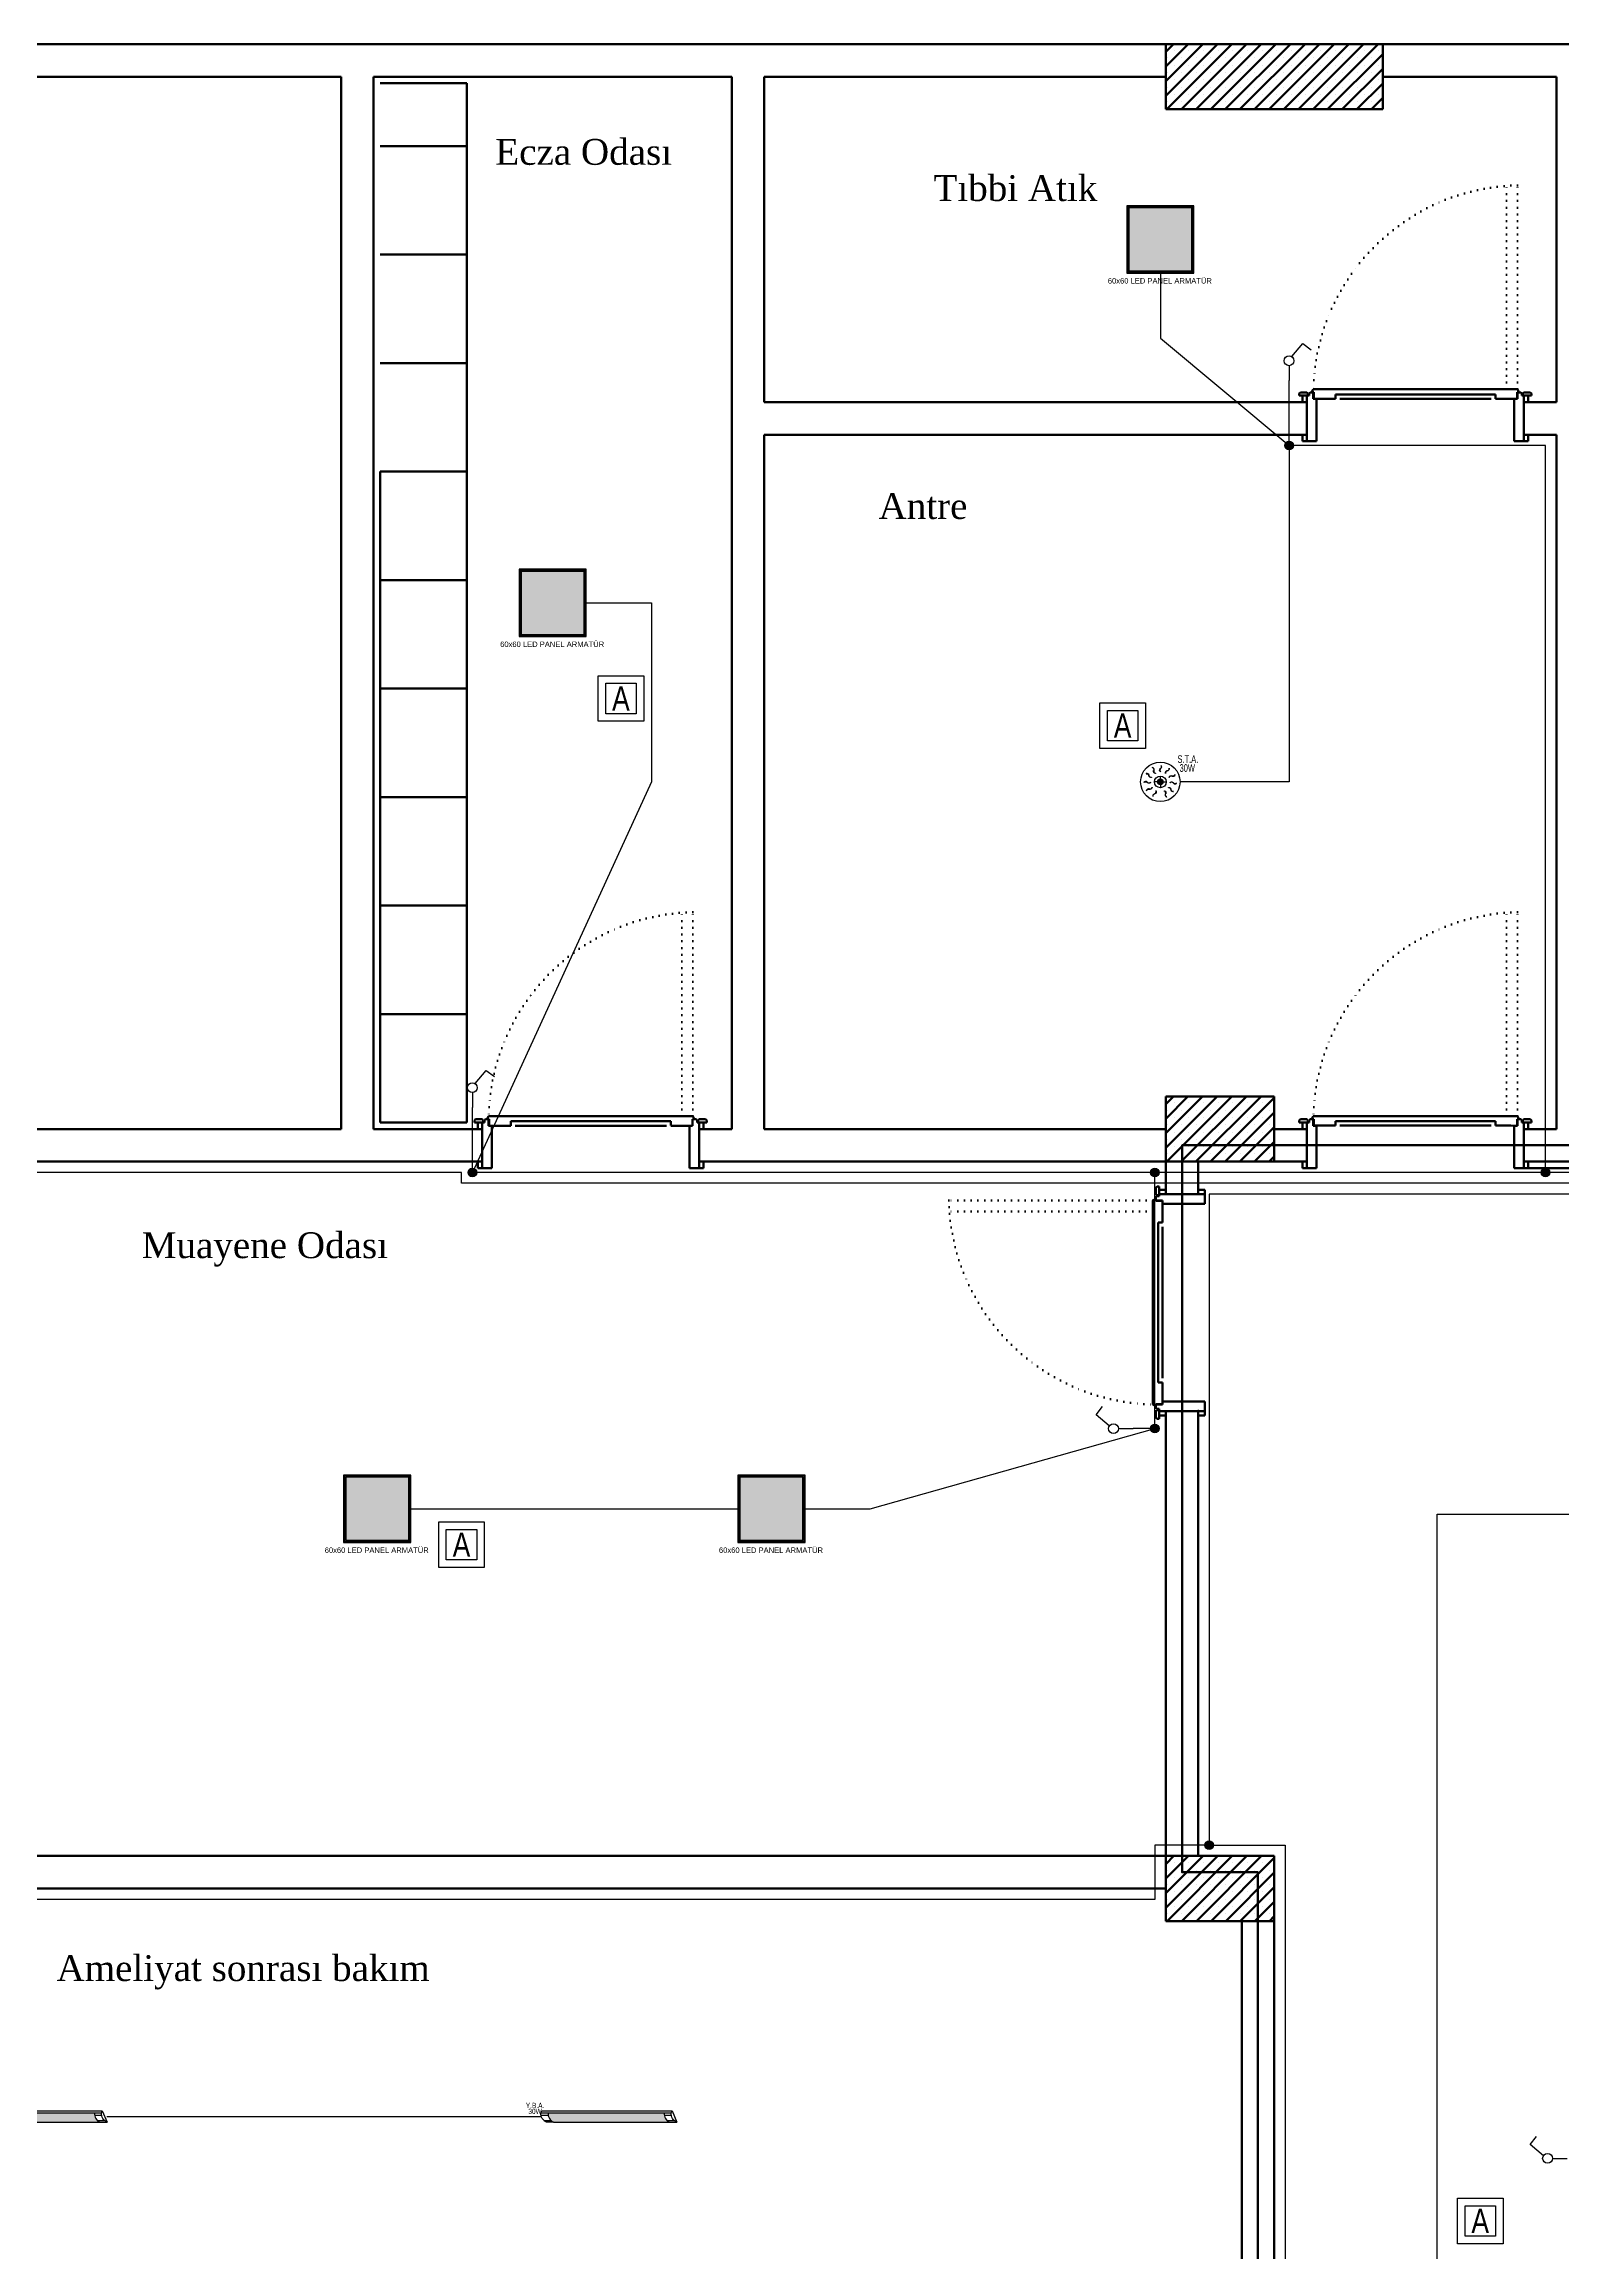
# Model space of a CAD drawing. Header units: millimetres. Extents: x 2046 to 14753, y 2361 to 29276.
# Drawn here: x 3783 to 4482, y 24618 to 25636 of the extents above; entities that cross this region are included whole.
import ezdxf
from ezdxf.enums import TextEntityAlignment as Align

# ---------------------------------------------------------------- set-up
doc = ezdxf.new("R2010")
doc.units = ezdxf.units.MM
doc.linetypes.add('ACAD_ISO07W100', pattern=[3, 0, -3])
for name, color, linetype, lineweight in [('A.O. DUVAR', 7, 'Continuous', 50), ('KOLON HATTI  0.60 mm', 91, 'Continuous', 53), ('MYSEMBOL', 3, 'Continuous', 25)]:
    doc.layers.add(name, color=color, linetype=linetype, lineweight=lineweight)
doc.layers.add('aydınlatma', color=3, linetype='Continuous')
doc.layers.add('MYYAZI', color=3, linetype='Continuous')
doc.styles.add('A.O. MALZEME', font='times.ttf', dxfattribs={"height": 10})
doc.styles.add('MY01', font='ARIALN.TTF', dxfattribs={"height": 10})
doc.styles.get("Standard").update_dxf_attribs({"font": 'arial.ttf'})
doc.styles.add('UNIVCH', font='arial.ttf', dxfattribs={"width": 0.7, "height": 70})

# ---------------------------------------------------------------- blocks, each defined once
blk = doc.blocks.new('SENSÖRLÜ TAVAN ARMATÜR')
at = {"layer": 'aydınlatma'}
h = blk.add_hatch(color=256, dxfattribs=at)
h.set_gradient(color1=(255, 255, 0), color2=(241, 235, 31), tint=1)
h.paths.add_polyline_path([(1.2, 0, 1), (-1.2, 0, 1)])
for points in [[(-6.1, -0.1, 0.414214), (-7.6, -0.2), (-7.6, -0.3, -0.414214), (-6.1, -0.2, 0.414214), (-4.6, -0.2), (-4.5, -0.3, -0.414214), (-6, -0.3)], [(-5.2, 3, 0.414214), (-6.5, 3.8), (-6.6, 3.7, -0.414214), (-5.3, 3, 0.414214), (-4, 2.2), (-4, 2.1, -0.414214), (-5.3, 2.9)], [(-2.9, 5.3, 0.414214), (-3.7, 6.6), (-3.7, 6.6, -0.414214), (-3, 5.3, 0.414214), (-2.3, 4), (-2.3, 3.9, -0.414214), (-3.1, 5.2)], [(0.2, 6.1, 0.414214), (0.3, 7.6), (0.2, 7.6, -0.414214), (0.1, 6.1, 0.414214), (0.1, 4.6), (0, 4.6, -0.414214), (0, 6.1)], [(3.3, 5.1, 0.414214), (4.1, 6.3), (4, 6.4, -0.414214), (3.2, 5.1, 0.414214), (2.4, 3.8), (2.4, 3.9, -0.414214), (3.2, 5.2)], [(5.5, 2.6, 0.414214), (6.8, 3.3), (6.8, 3.4, -0.414214), (5.4, 2.7, 0.414214), (4.1, 2), (4, 2.1, -0.414214), (5.4, 2.8)], [(-5.1, -3.2, 0.414214), (-6.4, -4), (-6.3, -4.1, -0.414214), (-5.1, -3.3, 0.414214), (-3.8, -2.5), (-3.8, -2.6, -0.414214), (-5, -3.4)], [(-3.3, -6.8, -0.414214), (-2.6, -5.4, 0.414214), (-2, -4.1), (-1.9, -4.1, -0.414214), (-2.6, -5.5)], [(2.3, -5.6, 0.414214), (2.9, -7), (3, -6.9, -0.414214), (2.4, -5.6, 0.414214), (1.8, -4.2), (1.9, -4.1, -0.414214), (2.5, -5.5)], [(4.9, -3.6, 0.414214), (6.1, -4.5), (6.1, -4.4, -0.414214), (4.9, -3.5, 0.414214), (3.7, -2.7), (3.8, -2.6, -0.414214), (5, -3.4)], [(6, -0.6, 0.414214), (7.5, -0.7), (7.5, -0.6, -0.414214), (6, -0.5, 0.414214), (4.5, -0.4), (4.5, -0.3, -0.414214), (6, -0.4)]]:
    blk.add_lwpolyline(points, format="xyb", dxfattribs=at)
for points in [[(-1.3, 0), (-2.7, 0)], [(0, 1.3), (0, 2.7)], [(1.3, 0), (2.7, 0)], [(0, -1.3), (0, -2.7)]]:
    blk.add_lwpolyline(points, dxfattribs=at)
for radius in [9.08, 2.71, 1.28, 1.32, 1.25]:
    blk.add_circle((0, 0), radius, dxfattribs=at)
at = {"layer": 'aydınlatma', "style": 'UNIVCH', "width": 0.7}
for s, p in [('S.T.A.', (12.7, 10.5)), ('30W', (12.4, 6.4))]:
    blk.add_text(s, height=3.53, dxfattribs=at).set_placement(p, align=Align.MIDDLE_CENTER)
blk = doc.blocks.new('YATAY BANT ARMATÜR')
at = {"layer": 'aydınlatma'}
h = blk.add_hatch(color=256, dxfattribs=at)
h.set_gradient(color1=(255, 255, 255), tint=1)
h.paths.add_polyline_path([(-27.1, -0.9, 0.31552), (-24.6, -5.2), (28.9, -5.2, -0.31552), (26.4, -0.9)])
for p, q in [((-30.4, -0.9), (29.6, -0.9)), ((-30.3, -1.9), (-27.1, -1.9)), ((-29.1, -4.4), (-25.8, -4.4)), ((-24.6, -5.2), (32.2, -5.2)), ((26.4, -1.9), (29.7, -1.9)), ((27.7, -4.4), (30.9, -4.4))]:
    blk.add_line(p, q, dxfattribs=at)
blk.add_lwpolyline([(-27.1, -0.9, 0.31552), (-24.6, -5.2), (-27.8, -5.2, -0.31552), (-30.4, -0.9), (-30, 0), (30, 0)], format="xyb", dxfattribs=at)
blk.add_lwpolyline([(30, 0), (32.2, -5.2, -0.31552), (29.6, -0.9)], format="xyb", close=True, dxfattribs=at)
blk.add_arc((30.7, -1.3), 4.32, 175.5212, 245.5674, dxfattribs=at)
at = {"layer": 'aydınlatma', "style": 'UNIVCH', "width": 0.7}
for s, p in [('Y.B.A.', (-33.1, 2.5)), ('30W', (-33.1, -0.2))]:
    blk.add_text(s, height=2.47, dxfattribs=at).set_placement(p, align=Align.MIDDLE_CENTER)
blk = doc.blocks.new('*U28')
at = {"layer": 'aydınlatma'}
for p, q in [((1.9, 17), (9.8, 26.3)), ((9.8, 26.3), (15.7, 21.9)), ((0, 10.5), (0, 0))]:
    blk.add_line(p, q, dxfattribs=at)
blk.add_circle((0, 14), 3.5, dxfattribs=at)
blk = doc.blocks.new('buat aydınlatma')
at = {"layer": 'aydınlatma'}
h = blk.add_hatch(color=256, dxfattribs=at)
h.set_gradient(color1=(0, 255, 0), color2=(255, 255, 0), tint=1)
edge = h.paths.add_edge_path()
edge.add_arc((0, 0), 2, 0, 360)
blk.add_circle((0, 0), 2, dxfattribs=at)
blk = doc.blocks.new('*U29')
at = {"layer": 'aydınlatma'}
for p, q in [((1.9, 17), (9.8, 26.3)), ((9.8, 26.3), (15.7, 21.9)), ((0, 10.5), (0, 0))]:
    blk.add_line(p, q, dxfattribs=at)
blk.add_circle((0, 14), 3.5, dxfattribs=at)
blk = doc.blocks.new('*U32')
at = {"layer": 'aydınlatma'}
for p, q in [((1.9, 17), (9.8, 26.3)), ((9.8, 26.3), (15.7, 21.9)), ((0, 10.5), (0, 0))]:
    blk.add_line(p, q, dxfattribs=at)
blk.add_circle((0, 14), 3.5, dxfattribs=at)
blk = doc.blocks.new('*U35')
at = {"layer": 'aydınlatma'}
for p, q in [((1.9, 17), (9.8, 26.3)), ((9.8, 26.3), (15.7, 21.9)), ((0, 10.5), (0, 0))]:
    blk.add_line(p, q, dxfattribs=at)
blk.add_circle((0, 14), 3.5, dxfattribs=at)
blk = doc.blocks.new('KİT3050')
at = {"layer": 'MYSEMBOL', "color": 4}
blk.add_lwpolyline([(-10.5, 10.5), (10.5, 10.5), (10.5, -10.5), (-10.5, -10.5), (-10.5, 10.5)], dxfattribs=at)
blk.add_lwpolyline([(-7, 7), (7, 7), (7, -7), (-7, -7)], close=True, dxfattribs=at)
at = {"layer": 'MYYAZI', "color": 1, "style": 'MY01', "width": 0.95}
blk.add_text('A', height=11.2, dxfattribs=at).set_placement((0, 0, -98439.4), align=Align.MIDDLE_CENTER)

msp = doc.modelspace()

# ---------------------------------------------------------------- hatches: boundary and pattern name
at = {"layer": 'aydınlatma'}
h = msp.add_hatch(color=256, dxfattribs=at)
h.set_gradient(color1=(255, 255, 255))
h.paths.add_polyline_path([(4282.96, 25531.358), (4311.96, 25531.358), (4311.96, 25560.358), (4282.96, 25560.358)])
h = msp.add_hatch(color=256, dxfattribs=at)
h.set_gradient(color1=(255, 255, 255))
h.paths.add_polyline_path([(4002.96, 25363.858), (4031.96, 25363.858), (4031.96, 25392.858), (4002.96, 25392.858)])
h = msp.add_hatch(color=256, dxfattribs=at)
h.set_gradient(color1=(255, 255, 255))
h.paths.add_polyline_path([(3922.12, 24946.358), (3951.12, 24946.358), (3951.12, 24975.358), (3922.12, 24975.358)])
h = msp.add_hatch(color=256, dxfattribs=at)
h.set_gradient(color1=(255, 255, 255))
h.paths.add_polyline_path([(4103.78, 24946.358), (4132.78, 24946.358), (4132.78, 24975.358), (4103.78, 24975.358)])

# ---------------------------------------------------------------- linework, layer by layer
at = {"layer": 'A.O. DUVAR'}
for p, q in [((3769.96, 25635.858), (4299.96, 25635.858)), ((4299.96, 25635.858), (4399.96, 25635.858)), ((4299.96, 25605.858), (4299.96, 25635.858)), ((4299.96, 25635.858), (4299.96, 25620.858)), ((4399.96, 25635.858), (4399.96, 25605.858)), ((4399.96, 25620.858), (4399.96, 25635.858)), ((4399.96, 25635.858), (4544.96, 25635.858)), ((3919.96, 25620.858), (3769.96, 25620.858)), ((3919.96, 25135.858), (3919.96, 25620.858)), ((4099.96, 25620.858), (3934.96, 25620.858)), ((3934.96, 25620.858), (3934.96, 25135.858)), ((4099.96, 25135.858), (4099.96, 25620.858)), ((4299.96, 25620.858), (4114.96, 25620.858)), ((4114.96, 25620.858), (4114.96, 25470.858)), ((4479.96, 25620.858), (4399.96, 25620.858)), ((4479.96, 25470.857), (4479.96, 25620.858)), ((4399.96, 25605.858), (4299.96, 25605.858)), ((4114.96, 25470.858), (4364.96, 25470.857)), ((4361.479, 25474.857), (4361.979, 25475.357)), ((4361.479, 25473.907), (4361.479, 25474.857)), ((4365.479, 25473.907), (4361.479, 25473.907)), ((4361.979, 25475.357), (4364.979, 25475.357)), ((4364.956, 25473.857), (4362.956, 25473.857)), ((4362.956, 25473.857), (4362.956, 25470.857)), ((4362.956, 25470.857), (4364.956, 25470.857)), ((4364.956, 25473.857), (4364.956, 25470.857)), ((4365.979, 25473.857), (4364.956, 25473.857)), ((4364.956, 25470.857), (4364.956, 25455.857)), ((4364.96, 25470.857), (4364.96, 25455.857)), ((4364.979, 25475.357), (4365.479, 25474.857)), ((4365.479, 25474.857), (4365.479, 25473.907)), ((4366.479, 25475.357), (4365.979, 25474.857)), ((4365.979, 25474.857), (4365.979, 25473.857)), ((4367.956, 25475.357), (4366.479, 25475.357)), ((4367.456, 25475.919), (4367.956, 25476.785)), ((4367.456, 25475.419), (4367.456, 25475.919)), ((4367.456, 25475.419), (4368.141, 25475.418)), ((4367.956, 25476.785), (4462.008, 25476.785)), ((4367.956, 25472.357), (4367.956, 25475.357)), ((4369.456, 25472.357), (4367.956, 25472.357)), ((4368.141, 25475.418), (4368.141, 25472.419)), ((4378.141, 25472.419), (4368.141, 25472.419)), ((4369.456, 25452.857), (4369.456, 25472.357)), ((4451.956, 25474.419), (4378.141, 25474.419)), ((4378.141, 25472.419), (4378.141, 25474.419)), ((4449.956, 25472.419), (4380.141, 25472.419)), ((4451.956, 25472.423), (4451.956, 25474.419)), ((4458.956, 25472.419), (4451.956, 25472.419)), ((4461.883, 25472.418), (4458.956, 25472.419)), ((4460.456, 25452.857), (4460.456, 25472.357)), ((4460.456, 25472.357), (4461.956, 25472.357)), ((4462.508, 25475.419), (4461.883, 25475.419)), ((4461.883, 25472.418), (4461.883, 25475.419)), ((4461.956, 25475.357), (4463.508, 25475.357)), ((4461.956, 25472.357), (4461.956, 25475.357)), ((4462.008, 25476.785), (4462.508, 25475.919)), ((4462.508, 25475.919), (4462.508, 25475.419)), ((4463.508, 25475.357), (4464.008, 25474.857)), ((4464.008, 25474.857), (4464.008, 25473.857)), ((4464.008, 25473.857), (4464.956, 25473.857)), ((4464.934, 25475.357), (4464.434, 25474.857)), ((4464.434, 25474.857), (4464.434, 25473.907)), ((4464.434, 25473.907), (4468.434, 25473.907)), ((4467.934, 25475.357), (4464.934, 25475.357)), ((4464.956, 25473.857), (4466.956, 25473.857)), ((4464.956, 25473.857), (4464.956, 25470.857)), ((4464.956, 25470.857), (4464.956, 25455.857)), ((4466.956, 25470.857), (4464.956, 25470.857)), ((4464.96, 25470.857), (4479.96, 25470.857)), ((4464.96, 25455.857), (4464.96, 25470.857)), ((4466.956, 25473.857), (4466.956, 25470.857)), ((4468.434, 25474.857), (4467.934, 25475.357)), ((4468.434, 25473.907), (4468.434, 25474.857)), ((4364.96, 25455.857), (4114.96, 25455.858)), ((4114.96, 25455.858), (4114.96, 25135.858)), ((4362.956, 25452.857), (4362.956, 25455.857)), ((4362.956, 25455.857), (4364.956, 25455.857)), ((4364.956, 25452.857), (4362.956, 25452.857)), ((4364.956, 25455.857), (4364.956, 25452.857)), ((4364.956, 25452.857), (4369.456, 25452.857)), ((4464.956, 25452.857), (4460.456, 25452.857)), ((4466.956, 25455.857), (4464.956, 25455.857)), ((4464.956, 25455.857), (4464.956, 25452.857)), ((4464.956, 25452.857), (4466.956, 25452.857)), ((4479.96, 25455.857), (4464.96, 25455.857)), ((4466.956, 25452.857), (4466.956, 25455.857)), ((4479.959, 25135.86), (4479.96, 25455.857)), ((3987.46, 25140.92), (3987.96, 25141.786)), ((3987.96, 25141.786), (4082.013, 25141.786)), ((4082.013, 25141.786), (4082.513, 25140.92)), ((4299.96, 25120.858), (4299.96, 25150.858)), ((4299.96, 25150.858), (4349.96, 25150.858)), ((4349.96, 25150.858), (4349.96, 25120.858)), ((4367.456, 25140.922), (4367.956, 25141.788)), ((4367.956, 25141.788), (4462.008, 25141.788)), ((4462.008, 25141.788), (4462.508, 25140.922)), ((3769.96, 25135.858), (3919.96, 25135.858)), ((3934.96, 25135.858), (3984.96, 25135.858)), ((3981.483, 25139.858), (3981.983, 25140.358)), ((3981.483, 25138.908), (3981.483, 25139.858)), ((3985.483, 25138.908), (3981.483, 25138.908)), ((3981.983, 25140.358), (3984.983, 25140.358)), ((3984.96, 25138.858), (3982.96, 25138.858)), ((3982.96, 25138.858), (3982.96, 25135.858)), ((3982.96, 25135.858), (3984.96, 25135.858)), ((3984.96, 25138.858), (3984.96, 25135.858)), ((3985.983, 25138.858), (3984.96, 25138.858)), ((3984.96, 25135.858), (3984.96, 25120.858)), ((3984.96, 25135.858), (3984.96, 25120.858)), ((3984.983, 25140.358), (3985.483, 25139.858)), ((3985.483, 25139.858), (3985.483, 25138.908)), ((3986.483, 25140.358), (3985.983, 25139.858)), ((3985.983, 25139.858), (3985.983, 25138.858)), ((3987.96, 25140.358), (3986.483, 25140.358)), ((3987.46, 25140.42), (3987.46, 25140.92)), ((3987.46, 25140.42), (3988.145, 25140.419)), ((3987.96, 25137.358), (3987.96, 25140.358)), ((3989.46, 25137.358), (3987.96, 25137.358)), ((3988.145, 25140.419), (3988.145, 25137.42)), ((3998.145, 25137.42), (3988.145, 25137.42)), ((3989.46, 25117.858), (3989.46, 25137.358)), ((4071.96, 25139.42), (3998.145, 25139.42)), ((3998.145, 25137.42), (3998.145, 25139.42)), ((4069.96, 25137.42), (4000.145, 25137.42)), ((4071.96, 25137.424), (4071.96, 25139.42)), ((4078.96, 25137.42), (4071.96, 25137.42)), ((4081.888, 25137.42), (4078.96, 25137.42)), ((4080.46, 25117.858), (4080.46, 25137.358)), ((4080.46, 25137.358), (4081.96, 25137.358)), ((4082.513, 25140.42), (4081.888, 25140.42)), ((4081.888, 25137.42), (4081.888, 25140.42)), ((4081.96, 25140.358), (4083.513, 25140.358)), ((4081.96, 25137.358), (4081.96, 25140.358)), ((4082.513, 25140.92), (4082.513, 25140.42)), ((4083.513, 25140.358), (4084.013, 25139.858)), ((4084.013, 25139.858), (4084.013, 25138.858)), ((4084.013, 25138.858), (4084.96, 25138.858)), ((4084.938, 25140.358), (4084.438, 25139.858)), ((4084.438, 25139.858), (4084.438, 25138.908)), ((4084.438, 25138.908), (4088.438, 25138.908)), ((4087.938, 25140.358), (4084.938, 25140.358)), ((4084.96, 25138.858), (4086.96, 25138.858)), ((4084.96, 25138.858), (4084.96, 25135.858)), ((4084.96, 25135.858), (4084.96, 25120.858)), ((4086.96, 25135.858), (4084.96, 25135.858)), ((4084.96, 25120.858), (4084.96, 25135.858)), ((4084.96, 25135.858), (4099.96, 25135.858)), ((4086.96, 25138.858), (4086.96, 25135.858)), ((4088.438, 25139.858), (4087.938, 25140.358)), ((4088.438, 25138.908), (4088.438, 25139.858)), ((4114.96, 25135.858), (4299.96, 25135.858)), ((4299.96, 25135.858), (4299.96, 25120.858)), ((4349.96, 25120.858), (4349.96, 25135.858)), ((4349.96, 25135.858), (4364.956, 25135.858)), ((4361.479, 25139.86), (4361.979, 25140.36)), ((4361.479, 25138.91), (4361.479, 25139.86)), ((4365.479, 25138.91), (4361.479, 25138.91)), ((4361.979, 25140.36), (4364.979, 25140.36)), ((4364.956, 25138.86), (4362.956, 25138.86)), ((4362.956, 25138.86), (4362.956, 25135.86)), ((4362.956, 25135.86), (4364.956, 25135.86)), ((4364.956, 25138.86), (4364.956, 25135.86)), ((4365.979, 25138.86), (4364.956, 25138.86)), ((4364.956, 25135.86), (4364.956, 25120.86)), ((4364.956, 25135.858), (4364.956, 25120.858)), ((4364.979, 25140.36), (4365.479, 25139.86)), ((4365.479, 25139.86), (4365.479, 25138.91)), ((4366.479, 25140.36), (4365.979, 25139.86)), ((4365.979, 25139.86), (4365.979, 25138.86)), ((4367.956, 25140.36), (4366.479, 25140.36)), ((4367.456, 25140.422), (4367.456, 25140.922)), ((4367.456, 25140.422), (4368.141, 25140.421)), ((4367.956, 25137.36), (4367.956, 25140.36)), ((4369.456, 25137.36), (4367.956, 25137.36)), ((4368.141, 25140.421), (4368.141, 25137.422)), ((4378.141, 25137.422), (4368.141, 25137.422)), ((4369.456, 25117.86), (4369.456, 25137.36)), ((4451.956, 25139.422), (4378.141, 25139.422)), ((4378.141, 25137.422), (4378.141, 25139.422)), ((4449.956, 25137.422), (4380.141, 25137.422)), ((4451.956, 25137.426), (4451.956, 25139.422)), ((4458.956, 25137.422), (4451.956, 25137.422)), ((4461.883, 25137.421), (4458.956, 25137.422)), ((4460.456, 25117.86), (4460.456, 25137.36)), ((4460.456, 25137.36), (4461.956, 25137.36)), ((4462.508, 25140.422), (4461.883, 25140.422)), ((4461.883, 25137.421), (4461.883, 25140.422)), ((4461.956, 25140.36), (4463.508, 25140.36)), ((4461.956, 25137.36), (4461.956, 25140.36)), ((4462.508, 25140.922), (4462.508, 25140.422)), ((4463.508, 25140.36), (4464.008, 25139.86)), ((4464.008, 25139.86), (4464.008, 25138.86)), ((4464.008, 25138.86), (4464.956, 25138.86)), ((4464.934, 25140.36), (4464.434, 25139.86)), ((4464.434, 25139.86), (4464.434, 25138.91)), ((4464.434, 25138.91), (4468.434, 25138.91)), ((4467.934, 25140.36), (4464.934, 25140.36)), ((4464.956, 25138.86), (4466.956, 25138.86)), ((4464.956, 25138.86), (4464.956, 25135.86)), ((4464.956, 25135.86), (4464.956, 25120.86)), ((4466.956, 25135.86), (4464.956, 25135.86)), ((4464.956, 25120.86), (4464.956, 25135.86)), ((4464.956, 25135.86), (4479.959, 25135.86)), ((4466.956, 25138.86), (4466.956, 25135.86)), ((4468.434, 25139.86), (4467.934, 25140.36)), ((4468.434, 25138.91), (4468.434, 25139.86)), ((3984.96, 25120.858), (3769.96, 25120.858)), ((3982.96, 25117.858), (3982.96, 25120.858)), ((3982.96, 25120.858), (3984.96, 25120.858)), ((3984.96, 25117.858), (3982.96, 25117.858)), ((3984.96, 25120.858), (3984.96, 25117.858)), ((3984.96, 25117.858), (3989.46, 25117.858)), ((4084.96, 25117.858), (4080.46, 25117.858)), ((4086.96, 25120.858), (4084.96, 25120.858)), ((4084.96, 25120.858), (4084.96, 25117.858)), ((4299.96, 25120.858), (4084.96, 25120.858)), ((4084.96, 25117.858), (4086.96, 25117.858)), ((4086.96, 25117.858), (4086.96, 25120.858)), ((4349.96, 25120.858), (4299.96, 25120.858)), ((4299.96, 25120.858), (4314.96, 25120.858)), ((4299.96, 25105.858), (4299.96, 25120.858)), ((4314.96, 25120.858), (4314.96, 25105.858)), ((4364.956, 25120.858), (4349.96, 25120.858)), ((4362.956, 25117.86), (4362.956, 25120.86)), ((4362.956, 25120.86), (4364.956, 25120.86)), ((4364.956, 25117.86), (4362.956, 25117.86)), ((4364.956, 25120.86), (4364.956, 25117.86)), ((4364.956, 25117.86), (4369.456, 25117.86)), ((4464.956, 25117.86), (4460.456, 25117.86)), ((4466.956, 25120.86), (4464.956, 25120.86)), ((4464.956, 25120.86), (4464.956, 25117.86)), ((4509.959, 25120.86), (4464.956, 25120.86)), ((4464.956, 25117.86), (4466.956, 25117.86)), ((4466.956, 25120.86), (4509.959, 25120.86)), ((4466.956, 25117.86), (4466.956, 25120.86)), ((4466.956, 25117.86), (4509.959, 25117.86)), ((4294.033, 25102.911), (4294.899, 25103.411)), ((4294.033, 25008.858), (4294.033, 25102.911)), ((4294.899, 25103.411), (4295.399, 25103.411)), ((4295.399, 25103.411), (4295.399, 25102.786)), ((4298.399, 25102.786), (4295.399, 25102.786)), ((4295.96, 25109.336), (4295.46, 25108.836)), ((4295.46, 25108.836), (4295.46, 25105.836)), ((4295.46, 25105.836), (4295.96, 25105.336)), ((4295.46, 25104.411), (4295.96, 25104.911)), ((4295.46, 25102.858), (4295.46, 25104.411)), ((4298.46, 25102.858), (4295.46, 25102.858)), ((4296.91, 25109.336), (4295.96, 25109.336)), ((4295.96, 25105.336), (4296.91, 25105.336)), ((4295.96, 25104.911), (4296.96, 25104.911)), ((4296.91, 25105.336), (4296.91, 25109.336)), ((4296.96, 25105.858), (4296.96, 25107.858)), ((4296.96, 25107.858), (4299.96, 25107.858)), ((4296.96, 25104.911), (4296.96, 25105.858)), ((4296.96, 25105.858), (4299.96, 25105.858)), ((4298.399, 25102.786), (4298.399, 25099.858)), ((4298.46, 25101.358), (4298.46, 25102.858)), ((4317.96, 25101.358), (4298.46, 25101.358)), ((4299.96, 25107.858), (4299.96, 25105.858)), ((4299.96, 25105.858), (4314.96, 25105.858)), ((4314.96, 25105.858), (4299.96, 25105.858)), ((4317.96, 25107.858), (4314.96, 25107.858)), ((4314.96, 25107.858), (4314.96, 25105.858)), ((4314.96, 25105.858), (4317.96, 25105.858)), ((4317.96, 25105.858), (4317.96, 25107.858)), ((4317.96, 25105.858), (4317.96, 25101.358)), ((4296.399, 25092.858), (4296.399, 25019.043)), ((4298.395, 25092.858), (4296.399, 25092.858)), ((4298.399, 25099.858), (4298.399, 25092.858)), ((4298.399, 25090.858), (4298.399, 25021.043)), ((4298.399, 25019.043), (4296.399, 25019.043)), ((4298.399, 25019.043), (4298.399, 25009.043)), ((4317.96, 25010.358), (4298.46, 25010.358)), ((4298.46, 25010.358), (4298.46, 25008.858)), ((4317.96, 25005.858), (4317.96, 25010.358)), ((4294.899, 25008.358), (4294.033, 25008.858)), ((4295.399, 25008.358), (4294.899, 25008.358)), ((4295.399, 25008.358), (4295.4, 25009.043)), ((4295.4, 25009.043), (4298.399, 25009.043)), ((4298.46, 25008.858), (4295.46, 25008.858)), ((4295.46, 25008.858), (4295.46, 25007.381)), ((4295.46, 25007.381), (4295.96, 25006.881)), ((4295.46, 25005.881), (4295.96, 25006.381)), ((4295.46, 25002.881), (4295.46, 25005.881)), ((4295.96, 25002.381), (4295.46, 25002.881)), ((4295.96, 25006.881), (4296.96, 25006.881)), ((4295.96, 25006.381), (4296.91, 25006.381)), ((4296.91, 25002.381), (4295.96, 25002.381)), ((4296.91, 25006.381), (4296.91, 25002.381)), ((4296.96, 25006.881), (4296.96, 25005.858)), ((4299.96, 25005.858), (4296.96, 25005.858)), ((4296.96, 25005.858), (4299.96, 25005.858)), ((4296.96, 25005.858), (4296.96, 25003.858)), ((4296.96, 25003.858), (4299.96, 25003.858)), ((4299.96, 25005.858), (4314.96, 25005.858)), ((4299.96, 25003.858), (4299.96, 25005.858)), ((4299.96, 25005.858), (4314.96, 25005.858)), ((4299.96, 24800.858), (4299.96, 25005.858)), ((4314.96, 25003.858), (4314.96, 25005.858)), ((4314.96, 25005.858), (4317.96, 25005.858)), ((4314.96, 25005.858), (4314.96, 24970.858)), ((4317.96, 25003.858), (4314.96, 25003.858)), ((4317.96, 25005.858), (4317.96, 25003.858)), ((4314.96, 24970.858), (4314.96, 24800.858)), ((4299.96, 24800.858), (3769.96, 24800.858)), ((4299.96, 24770.858), (4299.96, 24800.858)), ((4299.96, 24800.858), (4349.96, 24800.858)), ((4314.96, 24800.858), (4299.96, 24800.858)), ((4299.96, 24785.858), (4299.96, 24800.858)), ((4349.96, 24800.858), (4349.96, 24770.858)), ((3769.96, 24785.858), (4299.96, 24785.858)), ((4349.96, 24770.858), (4299.96, 24770.858)), ((4331.96, 24770.858), (4334.96, 24770.858)), ((4349.96, 24770.858), (4334.96, 24770.858)), ((4334.96, 24770.858), (4334.96, 24400.858)), ((4349.96, 24400.858), (4349.96, 24770.858))]:
    msp.add_line(p, q, dxfattribs=at)
at = {"layer": 'A.O. DUVAR', "linetype": 'Continuous', "ltscale": 10}
for p, q in [((4299.96, 25632.296), (4303.523, 25635.858)), ((4299.96, 25625.561), (4310.258, 25635.858)), ((4299.96, 25618.826), (4316.993, 25635.858)), ((4299.96, 25612.09), (4323.728, 25635.858)), ((4300.463, 25605.858), (4330.463, 25635.858)), ((4303.917, 25632.885), (4303.917, 25632.885)), ((4307.199, 25605.858), (4337.199, 25635.858)), ((4310.652, 25632.885), (4310.652, 25632.885)), ((4313.934, 25605.858), (4343.934, 25635.858)), ((4317.387, 25632.885), (4317.387, 25632.885)), ((4320.669, 25605.858), (4350.669, 25635.858)), ((4324.123, 25632.885), (4324.123, 25632.885)), ((4327.404, 25605.858), (4357.404, 25635.858)), ((4330.858, 25632.885), (4330.858, 25632.885)), ((4334.139, 25605.858), (4364.139, 25635.858)), ((4337.593, 25632.885), (4337.593, 25632.885)), ((4340.875, 25605.858), (4370.875, 25635.858)), ((4344.328, 25632.885), (4344.328, 25632.885)), ((4347.61, 25605.858), (4377.61, 25635.858)), ((4351.063, 25632.885), (4351.063, 25632.885)), ((4354.345, 25605.858), (4384.345, 25635.858)), ((4357.798, 25632.885), (4357.798, 25632.885)), ((4361.08, 25605.858), (4391.08, 25635.858)), ((4364.534, 25632.885), (4364.534, 25632.885)), ((4367.815, 25605.858), (4397.815, 25635.858)), ((4371.269, 25632.885), (4371.269, 25632.885)), ((4374.551, 25605.858), (4399.96, 25631.268)), ((4378.004, 25632.885), (4378.004, 25632.885)), ((4384.739, 25632.885), (4384.739, 25632.885)), ((4391.474, 25632.885), (4391.474, 25632.885)), ((4398.21, 25632.885), (4398.21, 25632.885)), ((4300.549, 25629.517), (4300.549, 25629.517)), ((4300.549, 25622.782), (4300.549, 25622.782)), ((4303.917, 25626.15), (4303.917, 25626.15)), ((4307.285, 25629.517), (4307.285, 25629.517)), ((4307.285, 25622.782), (4307.285, 25622.782)), ((4310.652, 25626.15), (4310.652, 25626.15)), ((4314.02, 25629.517), (4314.02, 25629.517)), ((4314.02, 25622.782), (4314.02, 25622.782)), ((4317.387, 25626.15), (4317.387, 25626.15)), ((4320.755, 25629.517), (4320.755, 25629.517)), ((4320.755, 25622.782), (4320.755, 25622.782)), ((4324.123, 25626.15), (4324.123, 25626.15)), ((4327.49, 25629.517), (4327.49, 25629.517)), ((4327.49, 25622.782), (4327.49, 25622.782)), ((4330.858, 25626.15), (4330.858, 25626.15)), ((4334.225, 25629.517), (4334.225, 25629.517)), ((4334.225, 25622.782), (4334.225, 25622.782)), ((4337.593, 25626.15), (4337.593, 25626.15)), ((4340.96, 25629.517), (4340.96, 25629.517)), ((4340.96, 25622.782), (4340.96, 25622.782)), ((4344.328, 25626.15), (4344.328, 25626.15)), ((4347.696, 25629.517), (4347.696, 25629.517)), ((4347.696, 25622.782), (4347.696, 25622.782)), ((4351.063, 25626.15), (4351.063, 25626.15)), ((4354.431, 25629.517), (4354.431, 25629.517)), ((4354.431, 25622.782), (4354.431, 25622.782)), ((4357.798, 25626.15), (4357.798, 25626.15)), ((4361.166, 25629.517), (4361.166, 25629.517)), ((4361.166, 25622.782), (4361.166, 25622.782)), ((4364.534, 25626.15), (4364.534, 25626.15)), ((4367.901, 25629.517), (4367.901, 25629.517)), ((4367.901, 25622.782), (4367.901, 25622.782)), ((4371.269, 25626.15), (4371.269, 25626.15)), ((4374.636, 25629.517), (4374.636, 25629.517)), ((4374.636, 25622.782), (4374.636, 25622.782)), ((4378.004, 25626.15), (4378.004, 25626.15)), ((4381.286, 25605.858), (4399.96, 25624.533)), ((4381.372, 25629.517), (4381.372, 25629.517)), ((4381.372, 25622.782), (4381.372, 25622.782)), ((4384.739, 25626.15), (4384.739, 25626.15)), ((4388.107, 25629.517), (4388.107, 25629.517)), ((4388.107, 25622.782), (4388.107, 25622.782)), ((4391.474, 25626.15), (4391.474, 25626.15)), ((4394.842, 25629.517), (4394.842, 25629.517)), ((4394.842, 25622.782), (4394.842, 25622.782)), ((4398.21, 25626.15), (4398.21, 25626.15)), ((4300.549, 25616.047), (4300.549, 25616.047)), ((4303.917, 25619.415), (4303.917, 25619.415)), ((4303.917, 25612.679), (4303.917, 25612.679)), ((4307.285, 25616.047), (4307.285, 25616.047)), ((4310.652, 25619.415), (4310.652, 25619.415)), ((4310.652, 25612.679), (4310.652, 25612.679)), ((4314.02, 25616.047), (4314.02, 25616.047)), ((4317.387, 25619.415), (4317.387, 25619.415)), ((4317.387, 25612.679), (4317.387, 25612.679)), ((4320.755, 25616.047), (4320.755, 25616.047)), ((4324.123, 25619.415), (4324.123, 25619.415)), ((4324.123, 25612.679), (4324.123, 25612.679)), ((4327.49, 25616.047), (4327.49, 25616.047)), ((4330.858, 25619.415), (4330.858, 25619.415)), ((4330.858, 25612.679), (4330.858, 25612.679)), ((4334.225, 25616.047), (4334.225, 25616.047)), ((4337.593, 25619.415), (4337.593, 25619.415)), ((4337.593, 25612.679), (4337.593, 25612.679)), ((4340.96, 25616.047), (4340.96, 25616.047)), ((4344.328, 25619.415), (4344.328, 25619.415)), ((4344.328, 25612.679), (4344.328, 25612.679)), ((4347.696, 25616.047), (4347.696, 25616.047)), ((4351.063, 25619.415), (4351.063, 25619.415)), ((4351.063, 25612.679), (4351.063, 25612.679)), ((4354.431, 25616.047), (4354.431, 25616.047)), ((4357.798, 25619.415), (4357.798, 25619.415)), ((4357.798, 25612.679), (4357.798, 25612.679)), ((4361.166, 25616.047), (4361.166, 25616.047)), ((4364.534, 25619.415), (4364.534, 25619.415)), ((4364.534, 25612.679), (4364.534, 25612.679)), ((4367.901, 25616.047), (4367.901, 25616.047)), ((4371.269, 25619.415), (4371.269, 25619.415)), ((4371.269, 25612.679), (4371.269, 25612.679)), ((4374.636, 25616.047), (4374.636, 25616.047)), ((4378.004, 25619.415), (4378.004, 25619.415)), ((4378.004, 25612.679), (4378.004, 25612.679)), ((4381.372, 25616.047), (4381.372, 25616.047)), ((4384.739, 25619.415), (4384.739, 25619.415)), ((4384.739, 25612.679), (4384.739, 25612.679)), ((4388.021, 25605.858), (4399.96, 25617.798)), ((4388.107, 25616.047), (4388.107, 25616.047)), ((4391.474, 25619.415), (4391.474, 25619.415)), ((4391.474, 25612.679), (4391.474, 25612.679)), ((4394.756, 25605.858), (4399.96, 25611.063)), ((4394.842, 25616.047), (4394.842, 25616.047)), ((4398.21, 25619.415), (4398.21, 25619.415)), ((4398.21, 25612.679), (4398.21, 25612.679)), ((4300.549, 25609.312), (4300.549, 25609.312)), ((4303.917, 25605.944), (4303.917, 25605.944)), ((4307.285, 25609.312), (4307.285, 25609.312)), ((4310.652, 25605.944), (4310.652, 25605.944)), ((4314.02, 25609.312), (4314.02, 25609.312)), ((4317.387, 25605.944), (4317.387, 25605.944)), ((4320.755, 25609.312), (4320.755, 25609.312)), ((4324.123, 25605.944), (4324.123, 25605.944)), ((4327.49, 25609.312), (4327.49, 25609.312)), ((4330.858, 25605.944), (4330.858, 25605.944)), ((4334.225, 25609.312), (4334.225, 25609.312)), ((4337.593, 25605.944), (4337.593, 25605.944)), ((4340.96, 25609.312), (4340.96, 25609.312)), ((4344.328, 25605.944), (4344.328, 25605.944)), ((4347.696, 25609.312), (4347.696, 25609.312)), ((4351.063, 25605.944), (4351.063, 25605.944)), ((4354.431, 25609.312), (4354.431, 25609.312)), ((4357.798, 25605.944), (4357.798, 25605.944)), ((4361.166, 25609.312), (4361.166, 25609.312)), ((4364.534, 25605.944), (4364.534, 25605.944)), ((4367.901, 25609.312), (4367.901, 25609.312)), ((4371.269, 25605.944), (4371.269, 25605.944)), ((4374.636, 25609.312), (4374.636, 25609.312)), ((4378.004, 25605.944), (4378.004, 25605.944)), ((4381.372, 25609.312), (4381.372, 25609.312)), ((4384.739, 25605.944), (4384.739, 25605.944)), ((4388.107, 25609.312), (4388.107, 25609.312)), ((4391.474, 25605.944), (4391.474, 25605.944)), ((4394.842, 25609.312), (4394.842, 25609.312)), ((4398.21, 25605.944), (4398.21, 25605.944)), ((4299.96, 25147.362), (4303.457, 25150.858)), ((4299.96, 25140.627), (4310.192, 25150.858)), ((4299.96, 25133.892), (4316.927, 25150.858)), ((4299.96, 25127.157), (4323.662, 25150.858)), ((4300.397, 25120.858), (4330.397, 25150.858)), ((4300.549, 25144.584), (4300.549, 25144.584)), ((4303.917, 25147.951), (4303.917, 25147.951)), ((4307.133, 25120.858), (4337.133, 25150.858)), ((4307.285, 25144.584), (4307.285, 25144.584)), ((4310.652, 25147.951), (4310.652, 25147.951)), ((4313.868, 25120.858), (4343.868, 25150.858)), ((4314.02, 25144.584), (4314.02, 25144.584)), ((4317.387, 25147.951), (4317.387, 25147.951)), ((4320.603, 25120.858), (4349.96, 25150.216)), ((4320.755, 25144.584), (4320.755, 25144.584)), ((4324.123, 25147.951), (4324.123, 25147.951)), ((4327.338, 25120.858), (4349.96, 25143.481)), ((4327.49, 25144.584), (4327.49, 25144.584)), ((4330.858, 25147.951), (4330.858, 25147.951)), ((4334.225, 25144.584), (4334.225, 25144.584)), ((4337.593, 25147.951), (4337.593, 25147.951)), ((4340.96, 25144.584), (4340.96, 25144.584)), ((4344.328, 25147.951), (4344.328, 25147.951)), ((4347.696, 25144.584), (4347.696, 25144.584)), ((4300.549, 25137.848), (4300.549, 25137.848)), ((4303.917, 25141.216), (4303.917, 25141.216)), ((4303.917, 25134.481), (4303.917, 25134.481)), ((4307.285, 25137.848), (4307.285, 25137.848)), ((4310.652, 25141.216), (4310.652, 25141.216)), ((4310.652, 25134.481), (4310.652, 25134.481)), ((4314.02, 25137.848), (4314.02, 25137.848)), ((4317.387, 25141.216), (4317.387, 25141.216)), ((4317.387, 25134.481), (4317.387, 25134.481)), ((4320.755, 25137.848), (4320.755, 25137.848)), ((4324.123, 25141.216), (4324.123, 25141.216)), ((4324.123, 25134.481), (4324.123, 25134.481)), ((4327.49, 25137.848), (4327.49, 25137.848)), ((4330.858, 25141.216), (4330.858, 25141.216)), ((4330.858, 25134.481), (4330.858, 25134.481)), ((4334.073, 25120.858), (4349.96, 25136.745)), ((4334.225, 25137.848), (4334.225, 25137.848)), ((4337.593, 25141.216), (4337.593, 25141.216)), ((4337.593, 25134.481), (4337.593, 25134.481)), ((4340.96, 25137.848), (4340.96, 25137.848)), ((4344.328, 25141.216), (4344.328, 25141.216)), ((4344.328, 25134.481), (4344.328, 25134.481)), ((4347.696, 25137.848), (4347.696, 25137.848)), ((4300.549, 25131.113), (4300.549, 25131.113)), ((4300.549, 25124.378), (4300.549, 25124.378)), ((4303.917, 25127.746), (4303.917, 25127.746)), ((4307.285, 25131.113), (4307.285, 25131.113)), ((4307.285, 25124.378), (4307.285, 25124.378)), ((4310.652, 25127.746), (4310.652, 25127.746)), ((4314.02, 25131.113), (4314.02, 25131.113)), ((4314.02, 25124.378), (4314.02, 25124.378)), ((4317.387, 25127.746), (4317.387, 25127.746)), ((4320.755, 25131.113), (4320.755, 25131.113)), ((4320.755, 25124.378), (4320.755, 25124.378)), ((4324.123, 25127.746), (4324.123, 25127.746)), ((4327.49, 25131.113), (4327.49, 25131.113)), ((4327.49, 25124.378), (4327.49, 25124.378)), ((4330.858, 25127.746), (4330.858, 25127.746)), ((4334.225, 25131.113), (4334.225, 25131.113)), ((4334.225, 25124.378), (4334.225, 25124.378)), ((4337.593, 25127.746), (4337.593, 25127.746)), ((4340.808, 25120.858), (4349.96, 25130.01)), ((4340.96, 25131.113), (4340.96, 25131.113)), ((4340.96, 25124.378), (4340.96, 25124.378)), ((4344.328, 25127.746), (4344.328, 25127.746)), ((4347.544, 25120.858), (4349.96, 25123.275)), ((4347.696, 25131.113), (4347.696, 25131.113)), ((4347.696, 25124.378), (4347.696, 25124.378)), ((4303.917, 25121.01), (4303.917, 25121.01)), ((4310.652, 25121.01), (4310.652, 25121.01)), ((4317.387, 25121.01), (4317.387, 25121.01)), ((4324.123, 25121.01), (4324.123, 25121.01)), ((4330.858, 25121.01), (4330.858, 25121.01)), ((4337.593, 25121.01), (4337.593, 25121.01)), ((4344.328, 25121.01), (4344.328, 25121.01)), ((4299.96, 24797.132), (4303.687, 24800.858)), ((4299.96, 24790.397), (4310.422, 24800.858)), ((4299.96, 24783.662), (4317.157, 24800.858)), ((4299.96, 24776.927), (4323.892, 24800.858)), ((4300.627, 24770.858), (4330.627, 24800.858)), ((4303.917, 24797.721), (4303.917, 24797.721)), ((4307.363, 24770.858), (4337.363, 24800.858)), ((4310.652, 24797.721), (4310.652, 24797.721)), ((4314.098, 24770.858), (4344.098, 24800.858)), ((4317.387, 24797.721), (4317.387, 24797.721)), ((4320.833, 24770.858), (4349.96, 24799.986)), ((4324.123, 24797.721), (4324.123, 24797.721)), ((4330.858, 24797.721), (4330.858, 24797.721)), ((4337.593, 24797.721), (4337.593, 24797.721)), ((4344.328, 24797.721), (4344.328, 24797.721)), ((4300.549, 24794.354), (4300.549, 24794.354)), ((4300.549, 24787.618), (4300.549, 24787.618)), ((4303.917, 24790.986), (4303.917, 24790.986)), ((4307.285, 24794.354), (4307.285, 24794.354)), ((4307.285, 24787.618), (4307.285, 24787.618)), ((4310.652, 24790.986), (4310.652, 24790.986)), ((4314.02, 24794.354), (4314.02, 24794.354)), ((4314.02, 24787.618), (4314.02, 24787.618)), ((4317.387, 24790.986), (4317.387, 24790.986)), ((4320.755, 24794.354), (4320.755, 24794.354)), ((4320.755, 24787.618), (4320.755, 24787.618)), ((4324.123, 24790.986), (4324.123, 24790.986)), ((4327.49, 24794.354), (4327.49, 24794.354)), ((4327.49, 24787.618), (4327.49, 24787.618)), ((4327.568, 24770.858), (4349.96, 24793.251)), ((4330.858, 24790.986), (4330.858, 24790.986)), ((4334.225, 24794.354), (4334.225, 24794.354)), ((4334.225, 24787.618), (4334.225, 24787.618)), ((4334.303, 24770.858), (4349.96, 24786.515)), ((4337.593, 24790.986), (4337.593, 24790.986)), ((4340.96, 24794.354), (4340.96, 24794.354)), ((4340.96, 24787.618), (4340.96, 24787.618)), ((4344.328, 24790.986), (4344.328, 24790.986)), ((4347.696, 24794.354), (4347.696, 24794.354)), ((4347.696, 24787.618), (4347.696, 24787.618)), ((4300.549, 24780.883), (4300.549, 24780.883)), ((4303.917, 24784.251), (4303.917, 24784.251)), ((4303.917, 24777.516), (4303.917, 24777.516)), ((4307.285, 24780.883), (4307.285, 24780.883)), ((4310.652, 24784.251), (4310.652, 24784.251)), ((4310.652, 24777.516), (4310.652, 24777.516)), ((4314.02, 24780.883), (4314.02, 24780.883)), ((4317.387, 24784.251), (4317.387, 24784.251)), ((4317.387, 24777.516), (4317.387, 24777.516)), ((4320.755, 24780.883), (4320.755, 24780.883)), ((4324.123, 24784.251), (4324.123, 24784.251)), ((4324.123, 24777.516), (4324.123, 24777.516)), ((4327.49, 24780.883), (4327.49, 24780.883)), ((4330.858, 24784.251), (4330.858, 24784.251)), ((4330.858, 24777.516), (4330.858, 24777.516)), ((4334.225, 24780.883), (4334.225, 24780.883)), ((4337.593, 24784.251), (4337.593, 24784.251)), ((4337.593, 24777.516), (4337.593, 24777.516)), ((4340.96, 24780.883), (4340.96, 24780.883)), ((4341.038, 24770.858), (4349.96, 24779.78)), ((4344.328, 24784.251), (4344.328, 24784.251)), ((4344.328, 24777.516), (4344.328, 24777.516)), ((4347.696, 24780.883), (4347.696, 24780.883)), ((4300.549, 24774.148), (4300.549, 24774.148)), ((4307.285, 24774.148), (4307.285, 24774.148)), ((4314.02, 24774.148), (4314.02, 24774.148)), ((4320.755, 24774.148), (4320.755, 24774.148)), ((4327.49, 24774.148), (4327.49, 24774.148)), ((4334.225, 24774.148), (4334.225, 24774.148)), ((4340.96, 24774.148), (4340.96, 24774.148)), ((4347.696, 24774.148), (4347.696, 24774.148)), ((4347.774, 24770.858), (4349.96, 24773.045))]:
    msp.add_line(p, q, dxfattribs=at)
at = {"layer": 'A.O. DUVAR', "linetype": 'Continuous'}
for p, q in [((3937.96, 25617.858), (3977.96, 25617.858)), ((3977.96, 25617.858), (3977.96, 25138.858)), ((3977.96, 25588.858), (3937.96, 25588.858)), ((3977.96, 25538.858), (3937.96, 25538.858)), ((3977.96, 25488.858), (3937.96, 25488.858)), ((3937.96, 25138.858), (3937.96, 25438.858)), ((3977.96, 25438.858), (3937.96, 25438.858)), ((3977.96, 25388.858), (3937.96, 25388.858)), ((3977.96, 25338.858), (3937.96, 25338.858)), ((3977.96, 25288.858), (3937.96, 25288.858)), ((3977.96, 25238.858), (3937.96, 25238.858)), ((3977.96, 25188.858), (3937.96, 25188.858)), ((3977.96, 25138.858), (3937.96, 25138.858))]:
    msp.add_line(p, q, dxfattribs=at)
at = {"layer": 'A.O. DUVAR', "linetype": 'ACAD_ISO07W100'}
for p, q in [((4457.008, 25476.785), (4457.008, 25570.785)), ((4462.008, 25476.785), (4462.008, 25570.785)), ((4077.013, 25141.786), (4077.013, 25235.786)), ((4082.013, 25141.786), (4082.013, 25235.786)), ((4457.008, 25141.788), (4457.008, 25235.788)), ((4462.008, 25141.788), (4462.008, 25235.788)), ((4294.033, 25102.911), (4200.033, 25102.911)), ((4294.033, 25097.911), (4200.033, 25097.911))]:
    msp.add_line(p, q, dxfattribs=at)
for centre, start, end in [((4464.239, 25474.553), 91.327957, 178.639954), ((4084.244, 25139.554), 91.327957, 178.639954), ((4464.239, 25139.556), 91.327957, 178.639954), ((4296.265, 25105.141), 181.327957, 268.639954)]:
    msp.add_arc(centre, 96.258, start, end, dxfattribs=at)
at = {"layer": 'A.O. DUVAR'}
for p in [(4364.956, 25455.857), (3984.96, 25120.858), (4364.956, 25120.86), (4314.96, 25005.858)]:
    msp.add_point(p, dxfattribs=at)
at = {"layer": 'aydınlatma'}
for p, q in [((4474.96, 25450.857), (4356.765, 25450.857)), ((4474.959, 25115.851), (4474.96, 25450.857)), ((4294.96, 24995.814), (4294.96, 25115.851))]:
    msp.add_line(p, q, dxfattribs=at)
for points in [[(4281.96, 25561.358), (4281.96, 25530.358), (4312.96, 25530.358), (4312.96, 25561.358)], [(4282.96, 25560.358), (4282.96, 25531.358), (4311.96, 25531.358), (4311.96, 25560.358)], [(4001.96, 25393.858), (4001.96, 25362.858), (4032.96, 25362.858), (4032.96, 25393.858)], [(4002.96, 25392.858), (4002.96, 25363.858), (4031.96, 25363.858), (4031.96, 25392.858)], [(3921.12, 24976.358), (3921.12, 24945.358), (3952.12, 24945.358), (3952.12, 24976.358)], [(3922.12, 24975.358), (3922.12, 24946.358), (3951.12, 24946.358), (3951.12, 24975.358)], [(4102.78, 24976.358), (4102.78, 24945.358), (4133.78, 24945.358), (4133.78, 24976.358)], [(4103.78, 24975.358), (4103.78, 24946.358), (4132.78, 24946.358), (4132.78, 24975.358)]]:
    msp.add_lwpolyline(points, close=True, dxfattribs=at)
for points in [[(4282.46, 25560.858), (4282.46, 25530.858), (4312.46, 25530.858), (4312.46, 25560.858), (4282.46, 25560.858)], [(4297.46, 25530.358), (4297.46, 25500.358), (4356.765, 25450.857), (4356.765, 25480.857)], [(4356.765, 25450.857), (4356.765, 25295.858), (4306.545, 25295.858)], [(4002.46, 25393.358), (4002.46, 25363.358), (4032.46, 25363.358), (4032.46, 25393.358), (4002.46, 25393.358)], [(4032.96, 25378.358), (4062.96, 25378.358), (4062.96, 25295.858), (3980.46, 25115.851), (3980.46, 25145.851)], [(4947.46, 25155.851), (4947.46, 25170.851), (4917.46, 25170.851), (4917.46, 25105.851), (4319.96, 25105.851), (4319.96, 24805.851), (4354.96, 24805.851), (4354.96, 24365.851), (4324.96, 24365.851), (4324.96, 23630.851), (4284.96, 23630.851), (4284.96, 23595.851), (3774.96, 23595.851), (3774.96, 23630.851), (3734.96, 23630.851), (3734.96, 23595.851), (3274.96, 23595.851), (3274.96, 23630.851), (3259.96, 23630.851), (3259.96, 23745.851)], [(4942.46, 25155.851), (4942.46, 25165.851), (4922.46, 25165.851), (4922.46, 25110.851), (3980.46, 25110.851), (3975.46, 25110.851), (3975.46, 25115.851), (3415.46, 25115.851)], [(4937.46, 25155.851), (4937.46, 25160.851), (4927.46, 25160.851), (4927.46, 25115.851), (3980.46, 25115.851)], [(4133.78, 24960.858), (4163.78, 24960.858), (4294.96, 24997.814), (4284.96, 24997.814)], [(3921.62, 24975.858), (3921.62, 24945.858), (3951.62, 24945.858), (3951.62, 24975.858), (3921.62, 24975.858)], [(4103.28, 24975.858), (4103.28, 24945.858), (4133.28, 24945.858), (4133.28, 24975.858), (4103.28, 24975.858)], [(3951.12, 24960.858), (4102.78, 24960.858)], [(4424.96, 24598.858), (4424.96, 24958.358), (4501.96, 24958.358)], [(4319.96, 24805.851), (4294.96, 24805.851), (4294.96, 24780.851), (3774.96, 24780.851), (3774.96, 24765.851), (3734.96, 24765.851), (3734.96, 24780.851), (3322.266, 24780.851)], [(3812.114, 24680.76), (4012.293, 24680.76)]]:
    msp.add_lwpolyline(points, dxfattribs=at)
at = {"layer": 'KOLON HATTI  0.60 mm'}
msp.add_lwpolyline([(3399.968, 23903.358), (3389.968, 23903.358), (3389.968, 23938.358), (3419.96, 23938.358), (3419.96, 24003.358), (3424.96, 24003.358), (4312.46, 24003.358), (4312.46, 24010.858), (4312.46, 24385.858), (4319.96, 24385.858), (4342.46, 24385.858), (4342.46, 24400.858), (4342.46, 24793.358), (4334.96, 24793.358), (4307.46, 24793.358), (4307.46, 24800.858), (4307.46, 25128.359), (4314.96, 25128.359), (4962.46, 25128.359), (4962.46, 25135.859)], dxfattribs=at)

# ---------------------------------------------------------------- block references
for name, p in [('SENSÖRLÜ TAVAN ARMATÜR', (4297.46, 25295.858)), ('YATAY BANT ARMATÜR', (3779.96, 24683.358)), ('YATAY BANT ARMATÜR', (4042.46, 24683.358))]:
    msp.add_blockref(name, p)
at = {"layer": 'aydınlatma', "xscale": 0.6479892140393526, "yscale": 0.6479892140393526, "zscale": 0.6479892140393526}
for name, p in [('*U29', (4356.765, 25480.857)), ('*U28', (3980.46, 25145.851))]:
    msp.add_blockref(name, p, dxfattribs=at)
at = {"layer": 'aydınlatma', "rotation": 180}
for p in [(4356.765, 25450.857), (3980.46, 25115.851), (4294.96, 25115.851), (4474.959, 25115.851), (4294.96, 24997.814), (4319.96, 24805.851)]:
    msp.add_blockref('buat aydınlatma', p, dxfattribs=at)
at = {"layer": 'aydınlatma', "xscale": 0.6479892140393526, "yscale": 0.6479892140393526, "zscale": 0.6479892140393526, "rotation": 90}
for name, p in [('*U32', (4284.96, 24997.814)), ('*U35', (4484.96, 24661.462))]:
    msp.add_blockref(name, p, dxfattribs=at)
at = {"layer": 'MYSEMBOL'}
for p in [(4048.906, 25334.291), (4280.079, 25321.792), (3975.458, 24944.322), (4444.851, 24632.65)]:
    msp.add_blockref('KİT3050', p, dxfattribs=at)

# ---------------------------------------------------------------- texts
at = {"layer": 'A.O. DUVAR', "style": 'A.O. MALZEME'}
for s, height, p in [('Ecza Odası', 11.9174, (3991.036, 25580.257)), ('Tıbbi Atık', 11.9174, (4192.943, 25563.565, 3.5)), ('Antre', 11.9174, (4167.625, 25417.042, 3.5)), ('Muayene Odası', 11.91743, (3828.118, 25076.371, 3.5)), ('Ameliyat sonrası bakım', 11.91743, (3788.857, 24743.216, 3.5))]:
    msp.add_text(s, height=height, dxfattribs=at).set_placement(p)
at = {"layer": 'aydınlatma'}
for p in [(4273.268, 25525.532), (3993.268, 25358.032), (3912.428, 24940.532), (4094.088, 24940.532)]:
    msp.add_text('60x60 LED PANEL ARMATÜR', height=2.5, dxfattribs=at).set_placement(p)

doc.saveas('drawing.dxf')
